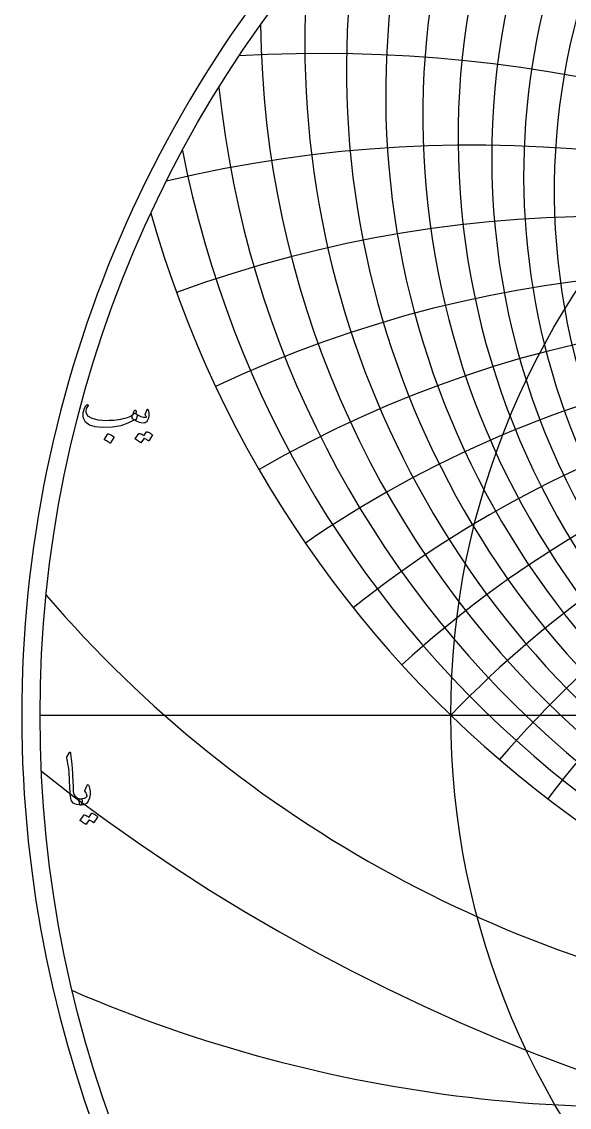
# Model space of a CAD drawing. Header units: millimetres. Extents: x -128 to 128, y -128 to 131.
# Drawn here: x -128 to -69.9, y -41.5 to 73.4 of the extents above; entities that cross this region are included whole.
import ezdxf

# ---------------------------------------------------------------- set-up
doc = ezdxf.new("R2010")
doc.units = ezdxf.units.MM
for name, color, linetype in [('CUT_OUTER', 1, 'Continuous'), ('ENGRAVE', 7, 'Continuous'), ('ENGRAVE_FINE', 8, 'Continuous'), ('TEXT', 5, 'Continuous')]:
    doc.layers.add(name, color=color, linetype=linetype)

msp = doc.modelspace()

# ---------------------------------------------------------------- linework, layer by layer
at = {"layer": 'CUT_OUTER'}
for start, end in [(92.1944, 185.9767), (185.9764, 87.8052)]:
    msp.add_arc((0, 0), 127.95, start, end, dxfattribs=at)
at = {"layer": 'ENGRAVE'}
msp.add_lwpolyline([(-126, 0), (126, 0)], dxfattribs=at)
for radius in [126, 82.48]:
    msp.add_circle((0, 0), radius, dxfattribs=at)
for centre, radius, start, end in [((0, 57.23), 74.76, 124.9827, 55.0173), ((0, 68.33), 93.54, 168.9201, 11.0799), ((0, 85.41), 118.73, 195.7815, 344.2185), ((0, -79.65), 114.66, 44, 136), ((0, -79.65), 114.66, 44, 136), ((-26.27, 98.04), 130.78, 220.7404, 262.2961), ((-62.93, 109), 150.48, 246.6479, 279.8925)]:
    msp.add_arc(centre, radius, start, end, dxfattribs=at)
at = {"layer": 'ENGRAVE_FINE'}
for centre, radius, start, end in [((0, 55.49), 71.52, 104.5451, 75.4549), ((0, 59.11), 78.15, 137.2363, 42.7637), ((0, 61.15), 81.71, 146.8753, 33.1247), ((-163.75, -79.65), 199.9, 14.5195, 64.0992), ((-163.75, -79.65), 199.9, 14.5195, 64.0992), ((0, 63.35), 85.45, 155.0776, 24.9224), ((0, 65.73), 89.38, 162.3379, 17.6621), ((-136.64, -79.65), 178.38, 16.7312, 73.6955), ((-136.64, -79.65), 178.38, 16.7312, 73.6955), ((-114.66, -79.65), 162.15, 19.0012, 83.4428), ((-114.66, -79.65), 162.15, 19.0012, 83.4428), ((0, 71.15), 97.95, 174.9848, 5.0152), ((0, 74.24), 102.64, 180.638, 359.362), ((-96.21, -79.65), 149.68, 21.339, 93.3351), ((-96.21, -79.65), 149.68, 21.339, 93.3351), ((0, 77.61), 107.63, 185.9543, 354.0457), ((-80.28, -79.65), 139.97, 23.755, 103.3488), ((-80.28, -79.65), 139.97, 23.755, 103.3488), ((0, 81.32), 112.98, 190.9884, 349.0116), ((-66.2, -79.65), 132.4, 26.2606, 110.0318), ((-66.2, -79.65), 132.4, 26.2606, 110.0318), ((-53.47, -79.65), 126.51, 28.8684, 115.2347), ((-53.47, -79.65), 126.51, 28.8684, 115.2347), ((-41.73, -79.65), 122.02, 31.5927, 120.0293), ((-41.73, -79.65), 122.02, 31.5927, 120.0293), ((-30.72, -79.65), 118.7, 34.449, 124.463), ((-30.72, -79.65), 118.7, 34.449, 124.463), ((-20.22, -79.65), 116.43, 37.4552, 128.5784), ((-20.22, -79.65), 116.43, 37.4552, 128.5784), ((20.22, -79.65), 116.43, 51.4216, 142.5448), ((20.22, -79.65), 116.43, 51.4216, 142.5448), ((-10.03, -79.65), 115.1, 40.6313, 132.413), ((-10.03, -79.65), 115.1, 40.6313, 132.413), ((10.03, -79.65), 115.1, 47.587, 139.3687), ((10.03, -79.65), 115.1, 47.587, 139.3687), ((0, 153.85), 203.41, 231.7741, 308.2259)]:
    msp.add_arc(centre, radius, start, end, dxfattribs=at)
at = {"layer": 'TEXT'}
for points in [[(-115.87, 31.92), (-115.86, 31.92), (-115.86, 31.91), (-115.85, 31.91), (-115.84, 31.91), (-115.84, 31.9), (-115.83, 31.9), (-115.82, 31.89), (-115.82, 31.88), (-115.75, 31.81), (-115.73, 31.7), (-115.74, 31.57), (-115.79, 31.4), (-115.84, 31.3), (-115.89, 31.24), (-115.94, 31.21), (-115.99, 31.22), (-116.01, 31.24), (-116.03, 31.24), (-116.05, 31.24), (-116.06, 31.23), (-116.7, 30.89), (-117.46, 30.64), (-118.34, 30.5), (-119.35, 30.46), (-120.16, 30.53), (-120.78, 30.71), (-121.19, 31.02), (-121.41, 31.43), (-121.44, 31.63), (-121.45, 31.83), (-121.43, 32.03), (-121.38, 32.22), (-121.32, 32.4), (-121.25, 32.56), (-121.16, 32.7), (-121.05, 32.84), (-121.03, 32.85), (-121.01, 32.86), (-120.99, 32.87), (-120.97, 32.87), (-120.94, 32.86), (-120.93, 32.84), (-120.91, 32.83), (-120.9, 32.81), (-120.9, 32.79), (-120.9, 32.77), (-120.91, 32.75), (-120.93, 32.72), (-121.04, 32.55), (-121.11, 32.39), (-121.15, 32.24), (-121.14, 32.08), (-120.96, 31.7), (-120.53, 31.43), (-119.86, 31.26), (-118.94, 31.2), (-118.69, 31.21), (-118.44, 31.22), (-118.19, 31.24), (-117.94, 31.26), (-117.69, 31.3), (-117.45, 31.34), (-117.21, 31.39), (-116.97, 31.45), (-116.74, 31.52), (-116.55, 31.58), (-116.4, 31.65), (-116.3, 31.71), (-116.26, 31.75), (-116.22, 31.79), (-116.18, 31.84), (-116.15, 31.9), (-116.12, 31.96), (-116.1, 32.03), (-116.07, 32.11), (-116.04, 32.19), (-116.03, 32.22), (-116.01, 32.24), (-115.99, 32.26), (-115.96, 32.27), (-115.93, 32.28), (-115.91, 32.28), (-115.88, 32.27), (-115.86, 32.25), (-115.84, 32.22), (-115.82, 32.19), (-115.82, 32.15), (-115.82, 32.11)], [(-116.1, 31.3), (-116.19, 31.38), (-116.23, 31.48), (-116.23, 31.6), (-116.2, 31.74), (-116.11, 31.87), (-116.04, 31.95), (-115.97, 31.97), (-115.91, 31.95), (-115.62, 31.76), (-115.33, 31.63), (-115.04, 31.55), (-114.75, 31.53), (-114.74, 31.53), (-114.73, 31.53), (-114.73, 31.54), (-114.73, 31.56), (-114.73, 31.58), (-114.75, 31.62), (-114.79, 31.67), (-114.84, 31.74), (-114.85, 31.75), (-114.86, 31.77), (-114.86, 31.79), (-114.86, 31.81), (-114.67, 32.35), (-114.66, 32.37), (-114.65, 32.38), (-114.64, 32.39), (-114.62, 32.39), (-114.61, 32.39), (-114.6, 32.38), (-114.59, 32.37), (-114.58, 32.35), (-114.52, 32.18), (-114.49, 32.01), (-114.47, 31.84), (-114.49, 31.67), (-114.52, 31.45), (-114.57, 31.28), (-114.64, 31.15), (-114.72, 31.05), (-114.78, 31), (-114.83, 30.97), (-114.88, 30.94), (-114.93, 30.93), (-115.19, 30.92), (-115.47, 30.98), (-115.77, 31.11), (-116.1, 31.3)], [(-114.73, 29.99), (-114.72, 30), (-114.7, 30), (-114.68, 30), (-114.66, 30), (-114.59, 29.97), (-114.51, 29.94), (-114.44, 29.91), (-114.37, 29.87), (-114.31, 29.83), (-114.24, 29.78), (-114.18, 29.74), (-114.11, 29.68), (-114.1, 29.67), (-114.1, 29.65), (-114.1, 29.63), (-114.11, 29.61), (-114.48, 29.03), (-114.49, 29.02), (-114.5, 29.02), (-114.52, 29.03), (-114.55, 29.04), (-114.56, 29.06), (-114.59, 29.08), (-114.63, 29.1), (-114.68, 29.13), (-114.74, 29.17), (-114.81, 29.21), (-114.89, 29.26), (-114.99, 29.31), (-115.28, 28.86), (-115.3, 28.84), (-115.31, 28.84), (-115.34, 28.85), (-115.36, 28.86), (-115.38, 28.88), (-115.42, 28.9), (-115.46, 28.93), (-115.52, 28.97), (-115.6, 29.02), (-115.68, 29.07), (-115.79, 29.13), (-115.9, 29.2), (-115.91, 29.22), (-115.92, 29.23), (-115.92, 29.24), (-115.91, 29.25), (-115.53, 29.82), (-115.52, 29.83), (-115.51, 29.83), (-115.49, 29.83), (-115.47, 29.83), (-115.4, 29.81), (-115.34, 29.79), (-115.28, 29.76), (-115.22, 29.73), (-115.16, 29.69), (-115.11, 29.66), (-115.06, 29.62), (-115, 29.58)], [(-118.81, 29.77), (-118.8, 29.78), (-118.78, 29.78), (-118.76, 29.79), (-118.74, 29.78), (-118.59, 29.72), (-118.45, 29.65), (-118.32, 29.56), (-118.19, 29.46), (-118.18, 29.44), (-118.18, 29.43), (-118.18, 29.41), (-118.19, 29.4), (-118.55, 28.81), (-118.56, 28.8), (-118.58, 28.79), (-118.6, 28.8), (-118.63, 28.82), (-118.65, 28.83), (-118.68, 28.86), (-118.73, 28.89), (-118.79, 28.93), (-118.86, 28.97), (-118.95, 29.03), (-119.05, 29.09), (-119.17, 29.16), (-119.18, 29.17), (-119.19, 29.18), (-119.19, 29.19), (-119.18, 29.2)], [(-122.88, -3.96), (-122.87, -3.94), (-122.85, -3.92), (-122.84, -3.91), (-122.83, -3.91), (-122.81, -3.92), (-122.79, -3.95), (-122.78, -4), (-122.77, -4.08), (-122.7, -4.65), (-122.65, -5.19), (-122.61, -5.68), (-122.58, -6.13), (-122.56, -6.51), (-122.54, -6.85), (-122.53, -7.16), (-122.51, -7.42), (-122.5, -7.64), (-122.49, -7.83), (-122.48, -7.97), (-122.48, -8.08), (-122.41, -8.39), (-122.26, -8.62), (-122.02, -8.77), (-121.7, -8.84), (-121.62, -8.86), (-121.56, -8.91), (-121.53, -9), (-121.54, -9.12), (-121.58, -9.3), (-121.62, -9.43), (-121.66, -9.51), (-121.7, -9.53), (-122.15, -9.47), (-122.48, -9.3), (-122.69, -9), (-122.79, -8.59), (-122.8, -8.39), (-122.82, -8.19), (-122.83, -7.99), (-122.84, -7.8), (-122.85, -7.6), (-122.86, -7.4), (-122.87, -7.2), (-122.87, -6.99), (-122.89, -6.61), (-122.91, -6.27), (-122.93, -5.96), (-122.97, -5.69), (-123, -5.43), (-123.05, -5.16), (-123.1, -4.86), (-123.15, -4.56), (-123.16, -4.5), (-123.16, -4.45), (-123.15, -4.4), (-123.13, -4.36)], [(-121.24, -7.9), (-121.02, -7.42), (-120.99, -7.37), (-120.96, -7.35), (-120.92, -7.36), (-120.88, -7.41), (-120.81, -7.56), (-120.76, -7.71), (-120.72, -7.87), (-120.7, -8.04), (-120.69, -8.21), (-120.7, -8.39), (-120.73, -8.58), (-120.77, -8.77), (-120.9, -9.11), (-121.09, -9.34), (-121.36, -9.49), (-121.7, -9.53), (-121.74, -9.51), (-121.78, -9.43), (-121.82, -9.31), (-121.87, -9.14), (-121.88, -9.05), (-121.88, -8.97), (-121.86, -8.91), (-121.83, -8.87), (-121.8, -8.85), (-121.77, -8.84), (-121.74, -8.84), (-121.7, -8.84), (-121.49, -8.83), (-121.3, -8.79), (-121.15, -8.71), (-121.02, -8.59), (-121.01, -8.58), (-121.01, -8.57), (-121.01, -8.55), (-121.02, -8.53), (-121.05, -8.43), (-121.09, -8.31), (-121.15, -8.2), (-121.22, -8.09), (-121.25, -8.04), (-121.26, -8), (-121.26, -7.95), (-121.24, -7.9)], [(-120.55, -10.41), (-120.54, -10.4), (-120.53, -10.39), (-120.51, -10.39), (-120.49, -10.39), (-120.41, -10.42), (-120.34, -10.45), (-120.27, -10.49), (-120.2, -10.52), (-120.13, -10.57), (-120.07, -10.61), (-120, -10.66), (-119.94, -10.71), (-119.93, -10.73), (-119.92, -10.74), (-119.92, -10.76), (-119.93, -10.78), (-120.3, -11.37), (-120.31, -11.38), (-120.33, -11.38), (-120.35, -11.37), (-120.37, -11.35), (-120.39, -11.34), (-120.42, -11.32), (-120.46, -11.29), (-120.5, -11.26), (-120.56, -11.23), (-120.64, -11.19), (-120.72, -11.14), (-120.81, -11.08), (-121.11, -11.54), (-121.12, -11.55), (-121.14, -11.56), (-121.16, -11.55), (-121.19, -11.53), (-121.21, -11.52), (-121.24, -11.49), (-121.29, -11.46), (-121.35, -11.42), (-121.42, -11.38), (-121.51, -11.32), (-121.61, -11.26), (-121.73, -11.19), (-121.74, -11.18), (-121.75, -11.17), (-121.74, -11.16), (-121.74, -11.14), (-121.36, -10.58), (-121.35, -10.57), (-121.33, -10.56), (-121.32, -10.56), (-121.29, -10.56), (-121.23, -10.58), (-121.17, -10.61), (-121.11, -10.64), (-121.05, -10.67), (-120.99, -10.7), (-120.93, -10.74), (-120.88, -10.78), (-120.83, -10.82)]]:
    msp.add_lwpolyline(points, close=True, dxfattribs=at)

doc.saveas('drawing.dxf')
